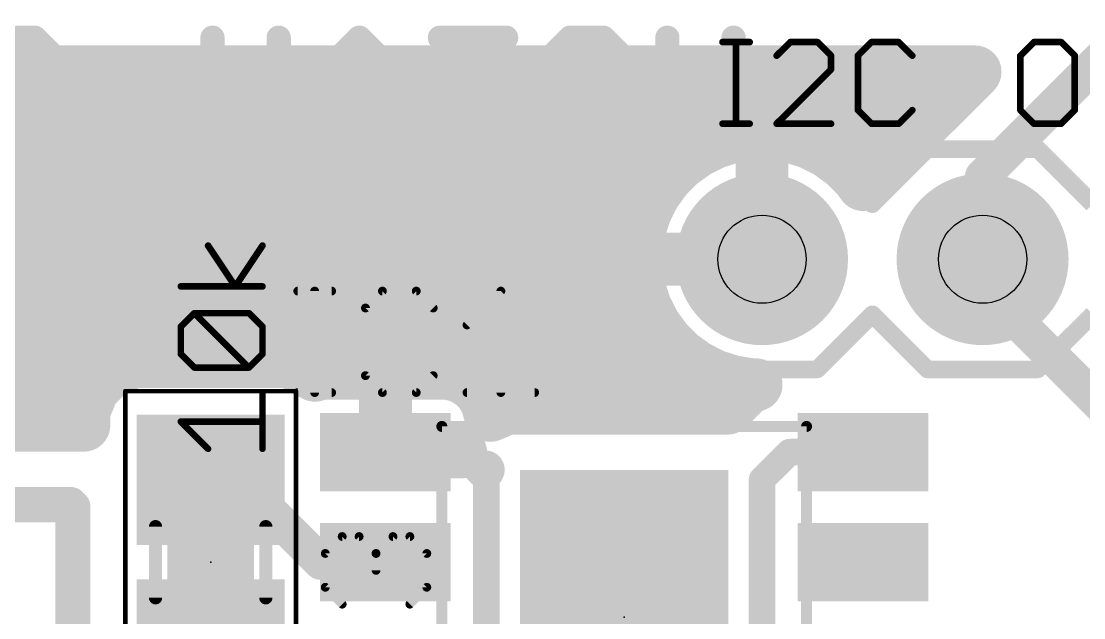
# Model space of a CAD drawing. Extents: x -4.6 to 38, y -0.1 to 31.9.
# Drawn here: x 6.71 to 18.95, y 17.77 to 24.65 of the extents above; entities that cross this region are included whole.
import ezdxf

# ---------------------------------------------------------------- set-up
doc = ezdxf.new("R2010")
doc.units = 0
for name, color, linetype in [('1', 22, 'CONTINUOUS'), ('17', 82, 'CONTINUOUS'), ('21', 253, 'CONTINUOUS'), ('23', 7, 'CONTINUOUS'), ('25', 253, 'CONTINUOUS'), ('27', 253, 'CONTINUOUS'), ('29', 253, 'CONTINUOUS'), ('30', 4, 'CONTINUOUS'), ('31', 3, 'CONTINUOUS'), ('35', 253, 'CONTINUOUS'), ('39', 22, 'CONTINUOUS'), ('44', 253, 'CONTINUOUS'), ('48', 253, 'CONTINUOUS'), ('51', 253, 'CONTINUOUS')]:
    doc.layers.add(name, color=color, linetype=linetype)

# ---------------------------------------------------------------- blocks, each defined once
blk = doc.blocks.new('RECT')
blk.add_solid([(-0.5, -0.5), (0.5, -0.5), (-0.5, 0.5), (0.5, 0.5)])
blk = doc.blocks.new('ROUNDP')
at = {"const_width": 0.5}
blk.add_lwpolyline([(0, -0.25, 1), (0, 0.25, 1), (0, -0.25)], format="xyb", dxfattribs=at)

msp = doc.modelspace()

# ---------------------------------------------------------------- linework, layer by layer
at = {"layer": '1'}
for points, const_width in [([(19.3675, 24.4475), (17.78, 22.86)], 0.4064), ([(1.3208, 24.0667), (17.6935, 24.0667)], 0.6096), ([(17.6935, 24.0667), (17.262, 23.6352)], 0.6096), ([(1.3208, 23.7744), (17.4012, 23.7744)], 0.6096), ([(17.262, 23.6352), (17.0048, 23.378)], 0.6096), ([(14.901, 23.3196), (14.6842, 23.2492)], 0.6096), ([(15.1261, 23.3553), (14.901, 23.3196)], 0.6096), ([(15.24, 23.3553), (15.1261, 23.3553)], 0.6096), ([(15.3539, 23.3553), (15.24, 23.3553)], 0.6096), ([(15.24, 23.3553), (15.24, 21.9075)], 0.6096), ([(15.24, 21.9075), (15.24, 23.3553)], 0.6096), ([(15.579, 23.3196), (15.3539, 23.3553)], 0.6096), ([(15.7958, 23.2492), (15.579, 23.3196)], 0.6096), ([(17.0048, 23.378), (16.975, 23.3061)], 0.6096), ([(14.6842, 23.2492), (14.4812, 23.1458)], 0.6096), ([(15.9988, 23.1458), (15.7958, 23.2492)], 0.6096), ([(16.8736, 23.2641), (16.4234, 22.8139)], 0.6096), ([(16.975, 23.3061), (16.8736, 23.2641)], 0.6096), ([(1.3208, 23.1648), (14.5185, 23.1648)], 0.6096), ([(14.4812, 23.1458), (14.2968, 23.0118)], 0.6096), ([(15.24, 23.1648), (15.24, 23.1648)], 0.6096), ([(15.9615, 23.1648), (16.7743, 23.1648)], 0.6096), ([(16.1832, 23.0118), (15.9988, 23.1458)], 0.6096), ([(14.2968, 23.0118), (14.1357, 22.8507)], 0.6096), ([(16.3443, 22.8507), (16.1832, 23.0118)], 0.6096), ([(14.1357, 22.8507), (14.0017, 22.6663)], 0.6096), ([(16.4044, 22.768), (16.3443, 22.8507)], 0.6096), ([(16.4234, 22.8139), (16.4044, 22.768)], 0.6096), ([(17.78, 22.86), (17.78, 21.9075)], 0.4064), ([(14.0017, 22.6663), (13.8983, 22.4633)], 0.6096), ([(2.9431, 22.5552), (13.9451, 22.5552)], 0.6096), ([(13.8983, 22.4633), (13.8279, 22.2465)], 0.6096), ([(15.24, 22.5552), (15.24, 22.5552)], 0.6096), ([(13.8279, 22.2465), (13.7922, 22.0214)], 0.6096), ([(13.7922, 22.0214), (13.7922, 21.9075)], 0.6096), ([(3.2487, 21.9456), (13.7922, 21.9456)], 0.6096), ([(13.7922, 21.9075), (15.24, 21.9075)], 0.6096), ([(15.24, 21.9075), (13.7922, 21.9075)], 0.6096), ([(13.7922, 21.9075), (13.7922, 21.7936)], 0.6096), ([(15.24, 21.9456), (15.24, 21.9456)], 0.6096), ([(15.24, 21.9075), (15.24, 21.9075)], 0.6096), ([(15.24, 21.9075), (15.24, 21.9075)], 0.6096), ([(17.78, 21.59), (17.78, 21.9075)], 0.6096), ([(10.795, 21.59), (11.1125, 21.9075)], 0.4064), ([(11.1125, 21.9075), (15.24, 21.9075)], 0.4064), ([(13.7922, 21.7936), (13.8279, 21.5685)], 0.6096), ([(10.795, 21.59), (6.0325, 21.59)], 0.6096), ([(10.9025, 21.4825), (10.795, 21.59)], 0.6096), ([(10.9025, 19.685), (10.9025, 21.4825)], 0.6096), ([(13.8279, 21.5685), (13.8983, 21.3517)], 0.6096), ([(20.955, 18.415), (17.78, 21.59)], 0.4064), ([(3.2487, 21.336), (13.9063, 21.336)], 0.6096), ([(13.8983, 21.3517), (14.0017, 21.1487)], 0.6096), ([(14.0017, 21.1487), (14.1357, 20.9643)], 0.6096), ([(14.1357, 20.9643), (14.2968, 20.8032)], 0.6096), ([(14.2968, 20.8032), (14.4812, 20.6692)], 0.6096), ([(6.1047, 20.7264), (14.4025, 20.7264)], 0.6096), ([(7.9985, 20.7262), (7.7371, 20.6179)], 0.6096), ([(9.7815, 20.7262), (7.9985, 20.7262)], 0.6096), ([(10.0429, 20.6179), (9.7815, 20.7262)], 0.6096), ([(14.4812, 20.6692), (14.6842, 20.5658)], 0.6096), ([(7.7371, 20.6179), (7.5371, 20.4179)], 0.6096), ([(10.0906, 20.5701), (10.0429, 20.6179)], 0.6096), ([(10.1789, 20.5938), (10.0906, 20.5701)], 0.6096), ([(10.9025, 20.5938), (10.1789, 20.5938)], 0.6096), ([(11.6261, 20.5938), (10.9025, 20.5938)], 0.6096), ([(10.9025, 20.5938), (10.9025, 19.685)], 0.6096), ([(10.9025, 19.685), (10.9025, 20.5938)], 0.6096), ([(11.7682, 20.5557), (11.6261, 20.5938)], 0.6096), ([(11.8956, 20.4822), (11.7682, 20.5557)], 0.6096), ([(14.6842, 20.5658), (14.901, 20.4954)], 0.6096), ([(7.5371, 20.4179), (7.4288, 20.1565)], 0.6096), ([(11.9997, 20.3781), (11.8956, 20.4822)], 0.6096), ([(12.0732, 20.2507), (11.9997, 20.3781)], 0.6096), ([(15.0683, 20.4171), (14.8424, 20.1912)], 0.6096), ([(14.901, 20.4954), (15.1261, 20.4597)], 0.6096), ([(15.1711, 20.4597), (15.0683, 20.4171)], 0.6096), ([(15.1261, 20.4597), (15.1711, 20.4597)], 0.6096), ([(7.4288, 20.1565), (7.4288, 19.9944)], 0.6096), ([(12.1113, 20.1086), (12.0732, 20.2507)], 0.6096), ([(12.311, 20.1912), (12.1113, 20.1085)], 0.6096), ([(14.8424, 20.1912), (12.311, 20.1912)], 0.6096), ([(6.3511, 20.1168), (7.4288, 20.1168)], 0.6096), ([(10.9025, 20.1168), (10.9025, 20.1168)], 0.6096), ([(12.1091, 20.1168), (12.1314, 20.1168)], 0.6096), ([(12.1113, 20.1085), (12.1113, 20.1086)], 0.6096), ([(7.4288, 19.9944), (6.3543, 19.9944)], 0.6096), ([(10.9025, 19.685), (10.9025, 19.685)], 0.6096), ([(10.9025, 19.685), (10.9025, 19.685)], 0.6096), ([(10.9025, 19.685), (11.7676, 19.685)], 0.6096), ([(11.7676, 19.685), (10.9025, 19.685)], 0.6096), ([(11.7676, 19.685), (11.7676, 19.685)], 0.6096), ([(11.7475, 19.685), (10.9025, 19.685)], 0.4064), ([(12.065, 19.3675), (11.7475, 19.685)], 0.3048), ([(15.5575, 19.685), (15.24, 19.3675)], 0.3048), ([(16.4025, 19.685), (15.5575, 19.685)], 0.3048), ([(8.89, 19.365), (9.21, 19.365)], 0.6096), ([(9.21, 19.365), (10.16, 18.415)], 0.4064), ([(12.065, 17.4625), (12.065, 19.3675)], 0.3048), ([(15.24, 19.3675), (15.24, 15.5575)], 0.3048), ([(4.3875, 19.08), (7.2725, 19.08)], 0.4064), ([(7.2725, 19.08), (7.3025, 19.05)], 0.4064), ([(7.3025, 16.51), (7.3025, 19.05)], 0.4064), ([(10.16, 18.415), (10.9025, 18.415)], 0.4064)]:
    msp.add_lwpolyline(points, dxfattribs=dict(at, const_width=const_width))
for points, const_width in [([(17.8013, 23.9589, 1), (17.5858, 24.1745)], 0.3048), ([(17.6935, 23.9143, 1), (17.6935, 24.2191)], 0.3048), ([(17.4012, 23.622, 1), (17.4012, 23.9268)], 0.3048), ([(17.1543, 23.743, 1), (17.3698, 23.5274)], 0.3048), ([(17.3698, 23.5274, 1), (17.1543, 23.743)], 0.3048), ([(14.8771, 23.4702, 1), (14.9248, 23.1691)], 0.3048), ([(14.9481, 23.1747, 1), (14.8539, 23.4646)], 0.3048), ([(15.1261, 23.5077, 1), (15.1261, 23.2029)], 0.3048), ([(15.24, 23.5077, 1), (15.24, 23.2029)], 0.3048), ([(15.3924, 23.3553, 1), (15.0876, 23.3553)], 0.3048), ([(15.3924, 23.3553, 1), (15.0876, 23.3553)], 0.3048), ([(15.1499, 23.2048, 1), (15.1022, 23.5058)], 0.3048), ([(15.3778, 23.5058, 1), (15.3301, 23.2048)], 0.3048), ([(15.24, 23.2029, 1), (15.24, 23.5077)], 0.3048), ([(15.3539, 23.2029, 1), (15.3539, 23.5077)], 0.3048), ([(15.6261, 23.4646, 1), (15.5319, 23.1747)], 0.3048), ([(15.5552, 23.1691, 1), (15.6029, 23.4702)], 0.3048), ([(16.897, 23.4857, 1), (17.1126, 23.2702)], 0.3048), ([(17.1456, 23.3196, 1), (16.864, 23.4363)], 0.3048), ([(14.6371, 23.3942, 1), (14.7313, 23.1043)], 0.3048), ([(14.7534, 23.1134, 1), (14.615, 23.385)], 0.3048), ([(15.865, 23.385, 1), (15.7266, 23.1134)], 0.3048), ([(15.7487, 23.1043, 1), (15.8429, 23.3942)], 0.3048), ([(16.8152, 23.4049, 1), (16.9319, 23.1233)], 0.3048), ([(16.9813, 23.1563, 1), (16.7658, 23.3718)], 0.3048), ([(16.8343, 23.3644, 1), (17.1158, 23.2478)], 0.3048), ([(17.0334, 23.1653, 1), (16.9167, 23.4469)], 0.3048), ([(14.412, 23.2816, 1), (14.5504, 23.01)], 0.3048), ([(14.5708, 23.0225, 1), (14.3916, 23.2691)], 0.3048), ([(14.5185, 23.0124, 1), (14.5185, 23.3172)], 0.3048), ([(15.24, 23.3172, 1), (15.24, 23.0124)], 0.3048), ([(15.24, 23.0124, 1), (15.24, 23.3172)], 0.3048), ([(15.9615, 23.3172, 1), (15.9615, 23.0124)], 0.3048), ([(16.0884, 23.2691, 1), (15.9092, 23.0225)], 0.3048), ([(15.9296, 23.01, 1), (16.068, 23.2816)], 0.3048), ([(16.7743, 23.0124, 1), (16.7743, 23.3172)], 0.3048), ([(14.2072, 23.1351, 1), (14.3864, 22.8885)], 0.3048), ([(14.4046, 22.9041, 1), (14.1891, 23.1196)], 0.3048), ([(16.2909, 23.1196, 1), (16.0754, 22.9041)], 0.3048), ([(16.0936, 22.8885, 1), (16.2728, 23.1351)], 0.3048), ([(14.259, 22.7611, 1), (14.0124, 22.9403)], 0.3048), ([(16.4676, 22.9403, 1), (16.221, 22.7611)], 0.3048), ([(14.0279, 22.9584, 1), (14.2434, 22.7429)], 0.3048), ([(16.2366, 22.7429, 1), (16.4521, 22.9584)], 0.3048), ([(16.3157, 22.9217, 1), (16.5312, 22.7062)], 0.3048), ([(16.2811, 22.6784, 1), (16.5277, 22.8576)], 0.3048), ([(16.5642, 22.7556, 1), (16.2826, 22.8723)], 0.3048), ([(17.8816, 22.86, 1), (17.6784, 22.86)], 0.2032), ([(17.7082, 22.9318, 1), (17.8518, 22.7882)], 0.2032), ([(13.8784, 22.7559, 1), (14.125, 22.5767)], 0.3048), ([(14.1375, 22.5971, 1), (13.8659, 22.7355)], 0.3048), ([(16.2636, 22.8263, 1), (16.5452, 22.7097)], 0.3048), ([(14.0432, 22.4162, 1), (13.7533, 22.5104)], 0.3048), ([(13.9451, 22.4028, 1), (13.9451, 22.7076)], 0.3048), ([(15.24, 22.7076, 1), (15.24, 22.4028)], 0.3048), ([(15.24, 22.4028, 1), (15.24, 22.7076)], 0.3048), ([(13.7625, 22.5325, 1), (14.0341, 22.3941)], 0.3048), ([(13.9784, 22.2227, 1), (13.6773, 22.2704)], 0.3048), ([(13.6829, 22.2936, 1), (13.9728, 22.1994)], 0.3048), ([(13.9446, 22.0214, 1), (13.6398, 22.0214)], 0.3048), ([(13.7922, 22.0599, 1), (13.7922, 21.7551)], 0.3048), ([(13.7922, 22.0599, 1), (13.7922, 21.7551)], 0.3048), ([(13.9446, 21.9075, 1), (13.6398, 21.9075)], 0.3048), ([(13.6417, 22.0453, 1), (13.9427, 21.9976)], 0.3048), ([(13.7922, 21.7932, 1), (13.7922, 22.098)], 0.3048), ([(15.24, 22.098, 1), (15.24, 21.7932)], 0.3048), ([(15.24, 22.0599, 1), (15.24, 21.7551)], 0.3048), ([(15.3924, 21.9075, 1), (15.0876, 21.9075)], 0.3048), ([(15.24, 21.7932, 1), (15.24, 22.098)], 0.3048), ([(15.24, 21.7551, 1), (15.24, 22.0599)], 0.3048), ([(15.24, 21.7551, 1), (15.24, 22.0599)], 0.3048), ([(15.24, 21.7551, 1), (15.24, 22.0599)], 0.3048), ([(17.9324, 21.9075, 1), (17.6276, 21.9075)], 0.3048), ([(11.1125, 22.0091, 1), (11.1125, 21.8059)], 0.2032), ([(11.1843, 21.8357, 1), (11.0407, 21.9793)], 0.2032), ([(13.9427, 21.8174, 1), (13.6417, 21.7697)], 0.3048), ([(13.6398, 21.9075, 1), (13.9446, 21.9075)], 0.3048), ([(15.0876, 21.9075, 1), (15.3924, 21.9075)], 0.3048), ([(15.0876, 21.9075, 1), (15.3924, 21.9075)], 0.3048), ([(15.0876, 21.9075, 1), (15.3924, 21.9075)], 0.3048), ([(15.24, 21.8059, 1), (15.24, 22.0091)], 0.2032), ([(13.6398, 21.7936, 1), (13.9446, 21.7936)], 0.3048), ([(17.6784, 21.9075, 1), (17.8816, 21.9075)], 0.2032), ([(10.9028, 21.6978, 1), (10.6872, 21.4822)], 0.3048), ([(11.0549, 21.4825, 1), (10.7501, 21.4825)], 0.3048), ([(10.795, 21.4376, 1), (10.795, 21.7424)], 0.3048), ([(13.9728, 21.6156, 1), (13.6829, 21.5214)], 0.3048), ([(17.8518, 21.6618, 1), (17.7082, 21.5182)], 0.2032), ([(10.7232, 21.6618, 1), (10.8668, 21.5182)], 0.2032), ([(10.7947, 21.3747, 1), (11.0103, 21.5903)], 0.3048), ([(13.6773, 21.5446, 1), (13.9784, 21.5923)], 0.3048), ([(17.6276, 21.59, 1), (17.9324, 21.59)], 0.3048), ([(14.0341, 21.4209, 1), (13.7625, 21.2825)], 0.3048), ([(13.7533, 21.3046, 1), (14.0432, 21.3988)], 0.3048), ([(13.9063, 21.1836, 1), (13.9063, 21.4884)], 0.3048), ([(14.125, 21.2383, 1), (13.8784, 21.0591)], 0.3048), ([(13.8659, 21.0795, 1), (14.1375, 21.2179)], 0.3048), ([(14.2434, 21.0721, 1), (14.0279, 20.8566)], 0.3048), ([(14.0124, 20.8747, 1), (14.259, 21.0539)], 0.3048), ([(14.3864, 20.9265, 1), (14.2072, 20.6799)], 0.3048), ([(14.1891, 20.6954, 1), (14.4046, 20.9109)], 0.3048), ([(7.9985, 20.8786, 1), (7.9985, 20.5738)], 0.3048), ([(8.0569, 20.5854, 1), (7.9402, 20.867)], 0.3048), ([(9.8398, 20.867, 1), (9.7231, 20.5854)], 0.3048), ([(9.7815, 20.5738, 1), (9.7815, 20.8786)], 0.3048), ([(14.5504, 20.805, 1), (14.412, 20.5334)], 0.3048), ([(14.3916, 20.5459, 1), (14.5708, 20.7925)], 0.3048), ([(14.4025, 20.574, 1), (14.4025, 20.8788)], 0.3048), ([(7.6788, 20.7587, 1), (7.7955, 20.4771)], 0.3048), ([(7.8449, 20.5102, 1), (7.6294, 20.7257)], 0.3048), ([(10.1506, 20.7257, 1), (9.9351, 20.5102)], 0.3048), ([(10.0512, 20.7173, 1), (10.1301, 20.4229)], 0.3048), ([(9.9829, 20.4624, 1), (10.1984, 20.6779)], 0.3048), ([(9.9845, 20.4771, 1), (10.1012, 20.7587)], 0.3048), ([(10.1789, 20.7462, 1), (10.1789, 20.4414)], 0.3048), ([(10.2184, 20.4466, 1), (10.1395, 20.741)], 0.3048), ([(10.9025, 20.7462, 1), (10.9025, 20.4414)], 0.3048), ([(11.0549, 20.5938, 1), (10.7501, 20.5938)], 0.3048), ([(11.0549, 20.5938, 1), (10.7501, 20.5938)], 0.3048), ([(10.9025, 20.4414, 1), (10.9025, 20.7462)], 0.3048), ([(11.6655, 20.741, 1), (11.5866, 20.4466)], 0.3048), ([(11.8444, 20.6877, 1), (11.692, 20.4237)], 0.3048), ([(11.6261, 20.4414, 1), (11.6261, 20.7462)], 0.3048), ([(11.7287, 20.4085, 1), (11.8076, 20.7029)], 0.3048), ([(14.7313, 20.7107, 1), (14.6371, 20.4208)], 0.3048), ([(14.615, 20.43, 1), (14.7534, 20.7016)], 0.3048), ([(7.6779, 20.3595, 1), (7.3963, 20.4762)], 0.3048), ([(12.0034, 20.5899, 1), (11.7878, 20.3744)], 0.3048), ([(11.8194, 20.3502, 1), (11.9718, 20.6141)], 0.3048), ([(12.1316, 20.4543, 1), (11.8677, 20.3019)], 0.3048), ([(14.9248, 20.6459, 1), (14.8771, 20.3448)], 0.3048), ([(14.8539, 20.3504, 1), (14.9481, 20.6403)], 0.3048), ([(15.01, 20.5579, 1), (15.1266, 20.2763)], 0.3048), ([(15.1761, 20.3094, 1), (14.9605, 20.5249)], 0.3048), ([(15.1261, 20.6121, 1), (15.1261, 20.3073)], 0.3048), ([(15.1022, 20.3092, 1), (15.1499, 20.6102)], 0.3048), ([(15.2294, 20.3189, 1), (15.1128, 20.6005)], 0.3048), ([(15.1711, 20.3073, 1), (15.1711, 20.6121)], 0.3048), ([(7.4293, 20.5256, 1), (7.6448, 20.3101)], 0.3048), ([(11.8919, 20.2703, 1), (12.1074, 20.4859)], 0.3048), ([(7.5812, 20.1565, 1), (7.2764, 20.1565)], 0.3048), ([(12.2204, 20.2901, 1), (11.926, 20.2112)], 0.3048), ([(11.9412, 20.1745, 1), (12.2052, 20.3269)], 0.3048), ([(12.311, 20.3436, 1), (12.311, 20.0388)], 0.3048), ([(12.3694, 20.0504, 1), (12.2527, 20.332)], 0.3048), ([(14.7346, 20.299, 1), (14.9502, 20.0834)], 0.3048), ([(14.8424, 20.0388, 1), (14.8424, 20.3436)], 0.3048), ([(7.288, 20.2148, 1), (7.5696, 20.0981)], 0.3048), ([(7.4288, 19.9644, 1), (7.4288, 20.2692)], 0.3048), ([(10.9025, 20.2692, 1), (10.9025, 19.9644)], 0.3048), ([(10.9025, 19.9644, 1), (10.9025, 20.2692)], 0.3048), ([(12.1091, 20.2692, 1), (12.1091, 19.9644)], 0.3048), ([(12.2637, 20.1086, 1), (11.9589, 20.1086)], 0.3048), ([(12.053, 20.2493, 1), (12.1696, 19.9677)], 0.3048), ([(12.1314, 19.9644, 1), (12.1314, 20.2692)], 0.3048), ([(7.4288, 19.842, 1), (7.4288, 20.1468)], 0.3048), ([(11.9589, 20.1085, 1), (12.2637, 20.1085)], 0.3048), ([(11.9641, 20.0691, 1), (12.2585, 20.148)], 0.3048), ([(7.2764, 19.9944, 1), (7.5812, 19.9944)], 0.3048), ([(10.9025, 19.8374, 1), (10.9025, 19.5326)], 0.3048), ([(11.0549, 19.685, 1), (10.7501, 19.685)], 0.3048), ([(10.9025, 19.8374, 1), (10.9025, 19.5326)], 0.3048), ([(10.9025, 19.8374, 1), (10.9025, 19.5326)], 0.3048), ([(10.9025, 19.5326, 1), (10.9025, 19.8374)], 0.3048), ([(11.9091, 19.6284, 1), (11.6261, 19.7416)], 0.3048), ([(11.7676, 19.5326, 1), (11.7676, 19.8374)], 0.3048), ([(11.7676, 19.5326, 1), (11.7676, 19.8374)], 0.3048), ([(10.7501, 19.685, 1), (11.0549, 19.685)], 0.3048), ([(10.7501, 19.685, 1), (11.0549, 19.685)], 0.3048), ([(10.7501, 19.685, 1), (11.0549, 19.685)], 0.3048), ([(10.7501, 19.685, 1), (11.0549, 19.685)], 0.3048), ([(10.9025, 19.7866, 1), (10.9025, 19.5834)], 0.2032), ([(11.6261, 19.7416, 1), (11.9091, 19.6284)], 0.3048), ([(11.8014, 19.7389, 1), (11.6936, 19.6311)], 0.1524), ([(11.7475, 19.5834, 1), (11.7475, 19.7866)], 0.2032), ([(15.5575, 19.7612, 1), (15.5575, 19.6088)], 0.1524), ([(15.6114, 19.6311, 1), (15.5036, 19.7389)], 0.1524), ([(16.4025, 19.6088, 1), (16.4025, 19.7612)], 0.1524), ([(8.89, 19.5174, 1), (8.89, 19.2126)], 0.3048), ([(9.21, 19.2126, 1), (9.21, 19.5174)], 0.3048), ([(9.2818, 19.4368, 1), (9.1382, 19.2932)], 0.2032), ([(12.1412, 19.3675, 1), (11.9888, 19.3675)], 0.1524), ([(12.0111, 19.3136, 1), (12.1189, 19.4214)], 0.1524), ([(15.3162, 19.3675, 1), (15.1638, 19.3675)], 0.1524), ([(15.1861, 19.4214, 1), (15.2939, 19.3136)], 0.1524), ([(7.3443, 19.1518, 1), (7.2007, 19.0082)], 0.2032), ([(7.4041, 19.05, 1), (7.2009, 19.05)], 0.2032), ([(7.2307, 18.9782, 1), (7.3743, 19.1218)], 0.2032), ([(7.2725, 18.9784, 1), (7.2725, 19.1816)], 0.2032), ([(10.16, 18.5166, 1), (10.16, 18.3134)], 0.2032), ([(10.9025, 18.3134, 1), (10.9025, 18.5166)], 0.2032), ([(10.0882, 18.3432, 1), (10.2318, 18.4868)], 0.2032)]:
    msp.add_lwpolyline(points, format="xyb", dxfattribs=dict(at, const_width=const_width))
at = {"layer": '21'}
for points, const_width in [([(13.97, 22.5425), (14.605, 23.1775)], 0.2032), ([(14.605, 23.1775), (15.875, 23.1775)], 0.2032), ([(16.51, 22.5425), (15.875, 23.1775)], 0.2032), ([(16.51, 22.5425), (17.145, 23.1775)], 0.2032), ([(17.145, 23.1775), (18.415, 23.1775)], 0.2032), ([(18.415, 23.1775), (19.05, 22.5425)], 0.2032), ([(13.97, 21.2725), (13.97, 22.5425)], 0.2032), ([(14.605, 20.6375), (13.97, 21.2725)], 0.2032), ([(15.875, 20.6375), (16.51, 21.2725)], 0.2032), ([(17.145, 20.6375), (16.51, 21.2725)], 0.2032), ([(19.05, 21.2725), (18.415, 20.6375)], 0.2032), ([(15.875, 20.6375), (14.605, 20.6375)], 0.2032), ([(18.415, 20.6375), (17.145, 20.6375)], 0.2032), ([(11.5525, 19.98), (11.5525, 15.58)], 0.127), ([(15.7525, 19.98), (11.5525, 19.98)], 0.127), ([(15.7525, 15.58), (15.7525, 19.98)], 0.127)]:
    msp.add_lwpolyline(points, dxfattribs=dict(at, const_width=const_width))
for points, const_width in [([(14.605, 23.2283, 1), (14.605, 23.1267)], 0.1016), ([(14.6409, 23.1416, 1), (14.5691, 23.2134)], 0.1016), ([(15.9109, 23.2134, 1), (15.8391, 23.1416)], 0.1016), ([(15.875, 23.1267, 1), (15.875, 23.2283)], 0.1016), ([(17.145, 23.2283, 1), (17.145, 23.1267)], 0.1016), ([(17.1809, 23.1416, 1), (17.1091, 23.2134)], 0.1016), ([(18.4509, 23.2134, 1), (18.3791, 23.1416)], 0.1016), ([(18.415, 23.1267, 1), (18.415, 23.2283)], 0.1016), ([(14.0208, 22.5425, 1), (13.9192, 22.5425)], 0.1016), ([(13.9341, 22.5784, 1), (14.0059, 22.5066)], 0.1016), ([(16.4741, 22.5784, 1), (16.5459, 22.5066)], 0.1016), ([(16.4741, 22.5066, 1), (16.5459, 22.5784)], 0.1016), ([(14.0059, 21.3084, 1), (13.9341, 21.2366)], 0.1016), ([(13.9192, 21.2725, 1), (14.0208, 21.2725)], 0.1016), ([(16.5459, 21.3084, 1), (16.4741, 21.2366)], 0.1016), ([(16.5459, 21.2366, 1), (16.4741, 21.3084)], 0.1016), ([(14.605, 20.6883, 1), (14.605, 20.5867)], 0.1016), ([(14.5691, 20.6016, 1), (14.6409, 20.6734)], 0.1016), ([(15.8391, 20.6734, 1), (15.9109, 20.6016)], 0.1016), ([(15.875, 20.5867, 1), (15.875, 20.6883)], 0.1016), ([(17.145, 20.6883, 1), (17.145, 20.5867)], 0.1016), ([(17.1091, 20.6016, 1), (17.1809, 20.6734)], 0.1016), ([(18.3791, 20.6734, 1), (18.4509, 20.6016)], 0.1016), ([(18.415, 20.5867, 1), (18.415, 20.6883)], 0.1016), ([(11.5843, 19.98, 1), (11.5207, 19.98)], 0.0635), ([(11.5525, 20.0117, 1), (11.5525, 19.9483)], 0.0635), ([(15.7843, 19.98, 1), (15.7208, 19.98)], 0.0635), ([(15.7525, 19.9483, 1), (15.7525, 20.0117)], 0.0635), ([(12.0525, 19.3682, 1), (12.0525, 19.5918, 1), (12.0525, 19.3682)], 0.2236)]:
    msp.add_lwpolyline(points, format="xyb", dxfattribs=dict(at, const_width=const_width))
at = {"layer": '23'}
for p in [(8.89, 18.415), (13.6525, 17.78)]:
    msp.add_point(p, dxfattribs=at)
at = {"layer": '25', "const_width": 0.1016}
for points in [[(9.8933, 21.5402), (10.2831, 21.5402)], [(10.0882, 20.3708), (10.0882, 21.5402)], [(10.8678, 21.5402), (10.6729, 21.3453)], [(11.2576, 21.5402), (10.8678, 21.5402)], [(11.4525, 21.3453), (11.2576, 21.5402)], [(11.8423, 21.1504), (12.2321, 21.5402)], [(12.2321, 21.5402), (12.2321, 20.3708)], [(10.6729, 21.3453), (10.6729, 20.5657)], [(10.6729, 20.5657), (10.8678, 20.3708)], [(11.2576, 20.3708), (11.4525, 20.5657)], [(9.8933, 20.3708), (10.2831, 20.3708)], [(10.8678, 20.3708), (11.2576, 20.3708)], [(11.8423, 20.3708), (12.6219, 20.3708)], [(10.2098, 18.5161), (10.4047, 18.711)], [(10.4047, 18.711), (10.5996, 18.711)], [(10.5996, 18.711), (10.7945, 18.5161)], [(10.7945, 18.5161), (10.9894, 18.711)], [(10.9894, 18.711), (11.1843, 18.711)], [(11.1843, 18.711), (11.3792, 18.5161)], [(10.2098, 18.1263), (10.2098, 18.5161)], [(10.7945, 18.5161), (10.7945, 18.3212)], [(11.3792, 18.5161), (11.3792, 18.1263)], [(10.4047, 17.9314), (10.2098, 18.1263)], [(11.3792, 18.1263), (11.1843, 17.9314)]]:
    msp.add_lwpolyline(points, dxfattribs=at)
at = {"layer": '25', "const_width": 0.0508}
for points in [[(9.8933, 21.5656, 1), (9.8933, 21.5148)], [(10.1136, 21.5402, 1), (10.0628, 21.5402)], [(10.2831, 21.5148, 1), (10.2831, 21.5656)], [(10.8678, 21.5656, 1), (10.8678, 21.5148)], [(10.8858, 21.5222, 1), (10.8498, 21.5582)], [(11.2756, 21.5582, 1), (11.2396, 21.5222)], [(11.2576, 21.5148, 1), (11.2576, 21.5656)], [(12.2575, 21.5402, 1), (12.2067, 21.5402)], [(12.2501, 21.5222, 1), (12.2141, 21.5582)], [(10.6549, 21.3633, 1), (10.6909, 21.3273)], [(10.6983, 21.3453, 1), (10.6475, 21.3453)], [(11.4345, 21.3273, 1), (11.4705, 21.3633)], [(11.8243, 21.1684, 1), (11.8603, 21.1324)], [(10.6909, 20.5837, 1), (10.6549, 20.5477)], [(10.6475, 20.5657, 1), (10.6983, 20.5657)], [(11.4705, 20.5477, 1), (11.4345, 20.5837)], [(9.8933, 20.3962, 1), (9.8933, 20.3454)], [(10.0628, 20.3708, 1), (10.1136, 20.3708)], [(10.2831, 20.3454, 1), (10.2831, 20.3962)], [(10.8678, 20.3962, 1), (10.8678, 20.3454)], [(10.8498, 20.3528, 1), (10.8858, 20.3888)], [(11.2396, 20.3888, 1), (11.2756, 20.3528)], [(11.2576, 20.3454, 1), (11.2576, 20.3962)], [(11.8423, 20.3962, 1), (11.8423, 20.3454)], [(12.2067, 20.3708, 1), (12.2575, 20.3708)], [(12.6219, 20.3454, 1), (12.6219, 20.3962)], [(10.4047, 18.7364, 1), (10.4047, 18.6856)], [(10.4227, 18.693, 1), (10.3867, 18.729)], [(10.6176, 18.729, 1), (10.5816, 18.693)], [(10.5996, 18.6856, 1), (10.5996, 18.7364)], [(10.9894, 18.7364, 1), (10.9894, 18.6856)], [(11.0074, 18.693, 1), (10.9714, 18.729)], [(11.2023, 18.729, 1), (11.1663, 18.693)], [(11.1843, 18.6856, 1), (11.1843, 18.7364)], [(10.1918, 18.5341, 1), (10.2278, 18.4981)], [(10.2352, 18.5161, 1), (10.1844, 18.5161)], [(10.7765, 18.5341, 1), (10.8125, 18.4981)], [(10.8199, 18.5161, 1), (10.7691, 18.5161)], [(10.7765, 18.4981, 1), (10.8125, 18.5341)], [(11.4046, 18.5161, 1), (11.3538, 18.5161)], [(11.3612, 18.4981, 1), (11.3972, 18.5341)], [(10.7691, 18.3212, 1), (10.8199, 18.3212)], [(10.2278, 18.1443, 1), (10.1918, 18.1083)], [(10.1844, 18.1263, 1), (10.2352, 18.1263)], [(11.3538, 18.1263, 1), (11.4046, 18.1263)], [(11.3972, 18.1083, 1), (11.3612, 18.1443)], [(10.3867, 17.9134, 1), (10.4227, 17.9494)], [(11.1663, 17.9494, 1), (11.2023, 17.9134)]]:
    msp.add_lwpolyline(points, format="xyb", dxfattribs=at)
at = {"layer": '27', "const_width": 0.0762}
for points in [[(9.1734, 21.5941), (8.8598, 22.0644)], [(9.4869, 22.0644), (9.1734, 21.5941)], [(9.4869, 21.5941), (8.5463, 21.5941)], [(8.5463, 21.1289), (8.7031, 21.2857)], [(8.7031, 21.2857), (9.3301, 21.2857)], [(9.3301, 20.6586), (8.7031, 21.2857)], [(9.3301, 21.2857), (9.4869, 21.1289)], [(8.5463, 20.8154), (8.5463, 21.1289)], [(9.4869, 21.1289), (9.4869, 20.8154)], [(8.7031, 20.6586), (8.5463, 20.8154)], [(9.4869, 20.8154), (9.3301, 20.6586)], [(9.3301, 20.6586), (8.7031, 20.6586)], [(9.4869, 19.7231), (9.4869, 20.3502)], [(8.8598, 19.7231), (8.5463, 20.0366)], [(8.5463, 20.0366), (9.4869, 20.0366)]]:
    msp.add_lwpolyline(points, dxfattribs=at)
at = {"layer": '27', "const_width": 0.0381}
for points in [[(8.8757, 22.075, 1), (8.844, 22.0539)], [(9.5028, 22.0539, 1), (9.471, 22.075)], [(8.5463, 21.6132, 1), (8.5463, 21.5751)], [(9.1575, 21.6047, 1), (9.1892, 21.5836)], [(9.1575, 21.5836, 1), (9.1892, 21.6047)], [(9.4869, 21.5751, 1), (9.4869, 21.6132)], [(8.7165, 21.2992, 1), (8.6896, 21.2722)], [(8.7031, 21.3047, 1), (8.7031, 21.2666)], [(8.7165, 21.2722, 1), (8.6896, 21.2992)], [(9.3436, 21.2992, 1), (9.3167, 21.2722)], [(9.3301, 21.2666, 1), (9.3301, 21.3047)], [(8.5653, 21.1289, 1), (8.5272, 21.1289)], [(8.5328, 21.1424, 1), (8.5598, 21.1154)], [(9.506, 21.1289, 1), (9.4679, 21.1289)], [(9.4734, 21.1154, 1), (9.5004, 21.1424)], [(8.5598, 20.8289, 1), (8.5328, 20.8019)], [(8.5272, 20.8154, 1), (8.5653, 20.8154)], [(9.4679, 20.8154, 1), (9.506, 20.8154)], [(9.5004, 20.8019, 1), (9.4734, 20.8289)], [(8.7031, 20.6777, 1), (8.7031, 20.6396)], [(8.6896, 20.6451, 1), (8.7165, 20.6721)], [(9.3167, 20.6721, 1), (9.3436, 20.6451)], [(9.3167, 20.6451, 1), (9.3436, 20.6721)], [(9.3301, 20.6396, 1), (9.3301, 20.6777)], [(9.506, 20.3502, 1), (9.4679, 20.3502)], [(8.5598, 20.0501, 1), (8.5328, 20.0232)], [(8.5463, 20.0557, 1), (8.5463, 20.0176)], [(9.4869, 20.0176, 1), (9.4869, 20.0557)], [(8.8464, 19.7096, 1), (8.8733, 19.7366)], [(9.4679, 19.7231, 1), (9.506, 19.7231)]]:
    msp.add_lwpolyline(points, format="xyb", dxfattribs=at)
at = {"layer": '39', "const_width": 0.0508}
for points in [[(7.907, 16.442), (7.907, 20.388)], [(7.907, 20.388), (9.873, 20.388)], [(9.873, 20.388), (9.873, 16.442)]]:
    msp.add_lwpolyline(points, dxfattribs=at)
at = {"layer": '39', "const_width": 0.0254}
for points in [[(7.9197, 20.388, 1), (7.8943, 20.388)], [(7.907, 20.4007, 1), (7.907, 20.3753)], [(9.8857, 20.388, 1), (9.8603, 20.388)], [(9.873, 20.3753, 1), (9.873, 20.4007)]]:
    msp.add_lwpolyline(points, format="xyb", dxfattribs=at)
at = {"layer": '44'}
for centre in [(15.24, 21.9075), (17.78, 21.9075)]:
    msp.add_circle(centre, 0.508, dxfattribs=at)
at = {"layer": '48'}
for points, const_width in [([(6.8634, 24.4612), (6.482, 24.4612)], 0.2794), ([(7.054, 24.2705), (6.8634, 24.4612)], 0.2794), ([(8.9108, 24.4612), (8.9108, 23.3172)], 0.2794), ([(9.6735, 23.3172), (9.6735, 24.4612)], 0.2794), ([(10.2206, 24.0799), (10.6019, 24.4612)], 0.2794), ([(10.6019, 24.4612), (10.9832, 24.0799)], 0.2794), ([(11.5303, 24.4612), (12.2929, 24.4612)], 0.2794), ([(11.9116, 23.3172), (11.9116, 24.4612)], 0.2794), ([(13.0307, 24.4612), (12.84, 24.2705)], 0.2794), ([(13.412, 24.4612), (13.0307, 24.4612)], 0.2794), ([(13.6027, 24.2705), (13.412, 24.4612)], 0.2794), ([(14.1497, 23.3172), (14.1497, 24.4612)], 0.2794), ([(14.9124, 24.4612), (14.9124, 23.3172)], 0.2794), ([(7.054, 23.5079), (7.054, 24.2705)], 0.2794), ([(12.84, 24.2705), (12.84, 23.5079)], 0.2794), ([(14.7846, 24.4102), (15.0981, 24.4102)], 0.0762), ([(14.9414, 23.4696), (14.9414, 24.4102)], 0.0762), ([(15.5651, 24.4102), (15.4083, 24.2534)], 0.0762), ([(15.8786, 24.4102), (15.5651, 24.4102)], 0.0762), ([(16.0354, 24.2534), (15.8786, 24.4102)], 0.0762), ([(16.5006, 24.4102), (16.3438, 24.2534)], 0.0762), ([(16.8141, 24.4102), (16.5006, 24.4102)], 0.0762), ([(16.9709, 24.2534), (16.8141, 24.4102)], 0.0762), ([(18.3716, 24.4102), (18.2148, 24.2534)], 0.0762), ([(18.6851, 24.4102), (18.3716, 24.4102)], 0.0762), ([(18.8419, 24.2534), (18.6851, 24.4102)], 0.0762), ([(16.0354, 24.0967), (16.0354, 24.2534)], 0.0762), ([(16.3438, 24.2534), (16.3438, 23.6264)], 0.0762), ([(18.2148, 24.2534), (18.2148, 23.6264)], 0.0762), ([(18.8419, 23.6264), (18.8419, 24.2534)], 0.0762), ([(10.2206, 23.3172), (10.2206, 24.0799)], 0.2794), ([(10.9832, 24.0799), (10.9832, 23.3172)], 0.2794), ([(15.4083, 23.4696), (16.0354, 24.0967)], 0.0762), ([(10.2206, 23.8892), (10.9832, 23.8892)], 0.2794), ([(14.1497, 23.8892), (14.9124, 23.8892)], 0.2794), ([(8.9108, 23.3172), (9.2922, 23.6985)], 0.2794), ([(9.2922, 23.6985), (9.6735, 23.3172)], 0.2794), ([(6.8634, 23.3172), (7.054, 23.5079)], 0.2794), ([(12.84, 23.5079), (13.0307, 23.3172)], 0.2794), ([(13.412, 23.3172), (13.6027, 23.5079)], 0.2794), ([(16.3438, 23.6264), (16.5006, 23.4696)], 0.0762), ([(16.8141, 23.4696), (16.9709, 23.6264)], 0.0762), ([(18.2148, 23.6264), (18.3716, 23.4696)], 0.0762), ([(18.6851, 23.4696), (18.8419, 23.6264)], 0.0762), ([(14.7846, 23.4696), (15.0981, 23.4696)], 0.0762), ([(16.0354, 23.4696), (15.4083, 23.4696)], 0.0762), ([(16.5006, 23.4696), (16.8141, 23.4696)], 0.0762), ([(18.3716, 23.4696), (18.6851, 23.4696)], 0.0762), ([(6.482, 23.3172), (6.8634, 23.3172)], 0.2794), ([(13.0307, 23.3172), (13.412, 23.3172)], 0.2794)]:
    msp.add_lwpolyline(points, dxfattribs=dict(at, const_width=const_width))
for points, const_width in [([(6.9128, 24.5106, 1), (6.814, 24.4118)], 0.1397), ([(6.8634, 24.3913, 1), (6.8634, 24.531)], 0.1397), ([(8.9807, 24.4612, 1), (8.841, 24.4612)], 0.1397), ([(9.7433, 24.4612, 1), (9.6036, 24.4612)], 0.1397), ([(10.6513, 24.5106, 1), (10.5525, 24.4118)], 0.1397), ([(10.6513, 24.4118, 1), (10.5525, 24.5106)], 0.1397), ([(11.5303, 24.531, 1), (11.5303, 24.3913)], 0.1397), ([(11.9815, 24.4612, 1), (11.8417, 24.4612)], 0.1397), ([(12.2929, 24.3913, 1), (12.2929, 24.531)], 0.1397), ([(13.0307, 24.531, 1), (13.0307, 24.3913)], 0.1397), ([(13.0801, 24.4118, 1), (12.9813, 24.5106)], 0.1397), ([(13.4614, 24.5106, 1), (13.3626, 24.4118)], 0.1397), ([(13.412, 24.3913, 1), (13.412, 24.531)], 0.1397), ([(14.2196, 24.4612, 1), (14.0799, 24.4612)], 0.1397), ([(14.9822, 24.4612, 1), (14.8425, 24.4612)], 0.1397), ([(7.1239, 24.2705, 1), (6.9842, 24.2705)], 0.1397), ([(7.0046, 24.2211, 1), (7.1034, 24.3199)], 0.1397), ([(12.9099, 24.2705, 1), (12.7701, 24.2705)], 0.1397), ([(12.7906, 24.3199, 1), (12.8894, 24.2211)], 0.1397), ([(13.5533, 24.2211, 1), (13.652, 24.3199)], 0.1397), ([(14.7846, 24.4293, 1), (14.7846, 24.3912)], 0.0381), ([(14.9604, 24.4102, 1), (14.9223, 24.4102)], 0.0381), ([(15.0981, 24.3912, 1), (15.0981, 24.4293)], 0.0381), ([(15.5651, 24.4293, 1), (15.5651, 24.3912)], 0.0381), ([(15.5785, 24.3967, 1), (15.5516, 24.4237)], 0.0381), ([(15.8921, 24.4237, 1), (15.8651, 24.3967)], 0.0381), ([(15.8786, 24.3912, 1), (15.8786, 24.4293)], 0.0381), ([(16.5006, 24.4293, 1), (16.5006, 24.3912)], 0.0381), ([(16.514, 24.3967, 1), (16.4871, 24.4237)], 0.0381), ([(16.8276, 24.4237, 1), (16.8006, 24.3967)], 0.0381), ([(16.8141, 24.3912, 1), (16.8141, 24.4293)], 0.0381), ([(18.3716, 24.4293, 1), (18.3716, 24.3912)], 0.0381), ([(18.3851, 24.3967, 1), (18.3581, 24.4237)], 0.0381), ([(18.6986, 24.4237, 1), (18.6717, 24.3967)], 0.0381), ([(18.6851, 24.3912, 1), (18.6851, 24.4293)], 0.0381), ([(15.3948, 24.2669, 1), (15.4218, 24.24)], 0.0381), ([(16.0544, 24.2534, 1), (16.0163, 24.2534)], 0.0381), ([(16.0219, 24.24, 1), (16.0488, 24.2669)], 0.0381), ([(16.3629, 24.2534, 1), (16.3248, 24.2534)], 0.0381), ([(16.3303, 24.2669, 1), (16.3573, 24.24)], 0.0381), ([(16.9574, 24.24, 1), (16.9843, 24.2669)], 0.0381), ([(18.2339, 24.2534, 1), (18.1958, 24.2534)], 0.0381), ([(18.2014, 24.2669, 1), (18.2283, 24.24)], 0.0381), ([(18.861, 24.2534, 1), (18.8229, 24.2534)], 0.0381), ([(18.8284, 24.24, 1), (18.8554, 24.2669)], 0.0381), ([(10.2904, 24.0799, 1), (10.1507, 24.0799)], 0.1397), ([(10.1712, 24.1292, 1), (10.2699, 24.0305)], 0.1397), ([(11.0531, 24.0799, 1), (10.9133, 24.0799)], 0.1397), ([(10.9338, 24.0305, 1), (11.0326, 24.1292)], 0.1397), ([(16.0163, 24.0967, 1), (16.0544, 24.0967)], 0.0381), ([(16.0488, 24.0832, 1), (16.0219, 24.1101)], 0.0381), ([(10.2206, 23.959, 1), (10.2206, 23.8193)], 0.1397), ([(10.9832, 23.8193, 1), (10.9832, 23.959)], 0.1397), ([(14.1497, 23.959, 1), (14.1497, 23.8193)], 0.1397), ([(14.9124, 23.8193, 1), (14.9124, 23.959)], 0.1397), ([(9.3415, 23.7479, 1), (9.2428, 23.6491)], 0.1397), ([(9.3415, 23.6491, 1), (9.2428, 23.7479)], 0.1397), ([(7.1034, 23.4585, 1), (7.0046, 23.5573)], 0.1397), ([(12.8894, 23.5573, 1), (12.7906, 23.4585)], 0.1397), ([(13.652, 23.4585, 1), (13.5533, 23.5573)], 0.1397), ([(16.3573, 23.6398, 1), (16.3303, 23.6129)], 0.0381), ([(16.3248, 23.6264, 1), (16.3629, 23.6264)], 0.0381), ([(16.9843, 23.6129, 1), (16.9574, 23.6398)], 0.0381), ([(18.1958, 23.6264, 1), (18.2339, 23.6264)], 0.0381), ([(18.2283, 23.6398, 1), (18.2014, 23.6129)], 0.0381), ([(18.8229, 23.6264, 1), (18.861, 23.6264)], 0.0381), ([(18.8554, 23.6129, 1), (18.8284, 23.6398)], 0.0381), ([(6.9842, 23.5079, 1), (7.1239, 23.5079)], 0.1397), ([(12.7701, 23.5079, 1), (12.9099, 23.5079)], 0.1397), ([(14.7846, 23.4886, 1), (14.7846, 23.4505)], 0.0381), ([(15.0981, 23.4505, 1), (15.0981, 23.4886)], 0.0381), ([(15.4083, 23.4886, 1), (15.4083, 23.4505)], 0.0381), ([(15.3948, 23.4831, 1), (15.4218, 23.4561)], 0.0381), ([(16.0354, 23.4505, 1), (16.0354, 23.4886)], 0.0381), ([(16.5006, 23.4886, 1), (16.5006, 23.4505)], 0.0381), ([(16.4871, 23.4561, 1), (16.514, 23.4831)], 0.0381), ([(16.8006, 23.4831, 1), (16.8276, 23.4561)], 0.0381), ([(16.8141, 23.4505, 1), (16.8141, 23.4886)], 0.0381), ([(18.3716, 23.4886, 1), (18.3716, 23.4505)], 0.0381), ([(18.3581, 23.4561, 1), (18.3851, 23.4831)], 0.0381), ([(18.6717, 23.4831, 1), (18.6986, 23.4561)], 0.0381), ([(18.6851, 23.4505, 1), (18.6851, 23.4886)], 0.0381), ([(6.814, 23.3666, 1), (6.9128, 23.2678)], 0.1397), ([(6.8634, 23.2474, 1), (6.8634, 23.387)], 0.1397), ([(8.8614, 23.3666, 1), (8.9602, 23.2678)], 0.1397), ([(8.841, 23.3172, 1), (8.9807, 23.3172)], 0.1397), ([(9.6036, 23.3172, 1), (9.7433, 23.3172)], 0.1397), ([(9.6241, 23.2678, 1), (9.7229, 23.3666)], 0.1397), ([(10.1507, 23.3172, 1), (10.2904, 23.3172)], 0.1397), ([(10.9133, 23.3172, 1), (11.0531, 23.3172)], 0.1397), ([(11.8417, 23.3172, 1), (11.9815, 23.3172)], 0.1397), ([(13.0307, 23.387, 1), (13.0307, 23.2474)], 0.1397), ([(12.9813, 23.2678, 1), (13.0801, 23.3666)], 0.1397), ([(13.3626, 23.3666, 1), (13.4614, 23.2678)], 0.1397), ([(13.412, 23.2474, 1), (13.412, 23.387)], 0.1397), ([(14.0799, 23.3172, 1), (14.2196, 23.3172)], 0.1397), ([(14.8425, 23.3172, 1), (14.9822, 23.3172)], 0.1397), ([(14.9223, 23.4696, 1), (14.9604, 23.4696)], 0.0381)]:
    msp.add_lwpolyline(points, format="xyb", dxfattribs=dict(at, const_width=const_width))
at = {"layer": '51', "const_width": 0.1524}
for points in [[(8.255, 18.825), (8.255, 18.005)], [(9.525, 18.825), (9.525, 18.005)]]:
    msp.add_lwpolyline(points, dxfattribs=at)
at = {"layer": '51', "const_width": 0.0762}
for points in [[(8.2931, 18.825, 1), (8.2169, 18.825)], [(9.5631, 18.825, 1), (9.4869, 18.825)], [(8.2169, 18.005, 1), (8.2931, 18.005)], [(9.4869, 18.005, 1), (9.5631, 18.005)]]:
    msp.add_lwpolyline(points, format="xyb", dxfattribs=at)

# ---------------------------------------------------------------- block references
at = {"layer": '1', "xscale": 1.3, "yscale": 1.5, "rotation": 270}
for p in [(8.89, 19.365), (8.89, 17.465)]:
    msp.add_blockref('RECT', p, dxfattribs=at)
at = {"layer": '1'}
for p, xscale, yscale in [((10.9025, 19.685), 1.3, 0.7), ((16.4025, 19.685), 1.3, 0.7), ((13.6525, 17.78), 2.4, 3.4), ((10.9025, 18.415), 1.3, 0.7), ((16.4025, 18.415), 1.3, 0.7)]:
    msp.add_blockref('RECT', p, dxfattribs=dict(at, xscale=xscale, yscale=yscale))
at = {"layer": '17', "xscale": 1.778, "yscale": 1.778, "rotation": 270}
for p in [(15.24, 21.9075), (15.24, 21.9075), (17.78, 21.9075), (17.78, 21.9075)]:
    msp.add_blockref('ROUNDP', p, dxfattribs=at)
at = {"layer": '29', "rotation": 270}
for name, p, xscale, yscale in [('ROUNDP', (15.24, 21.9075), 1.9812, 1.9812), ('ROUNDP', (17.78, 21.9075), 1.9812, 1.9812), ('RECT', (8.89, 19.365), 1.5032, 1.7032), ('RECT', (8.89, 17.465), 1.5032, 1.7032)]:
    msp.add_blockref(name, p, dxfattribs=dict(at, xscale=xscale, yscale=yscale))
at = {"layer": '29', "xscale": 1.5032, "yscale": 0.9032}
for p in [(10.9025, 19.685), (16.4025, 19.685), (10.9025, 18.415), (16.4025, 18.415)]:
    msp.add_blockref('RECT', p, dxfattribs=at)
at = {"layer": '30', "xscale": 1.9812, "yscale": 1.9812, "rotation": 270}
for p in [(15.24, 21.9075), (17.78, 21.9075)]:
    msp.add_blockref('ROUNDP', p, dxfattribs=at)
at = {"layer": '31', "xscale": 1.3, "yscale": 1.5, "rotation": 270}
for p in [(8.89, 19.365), (8.89, 17.465)]:
    msp.add_blockref('RECT', p, dxfattribs=at)
at = {"layer": '31', "xscale": 1.3, "yscale": 0.7}
for p in [(10.9025, 19.685), (16.4025, 19.685), (10.9025, 18.415), (16.4025, 18.415)]:
    msp.add_blockref('RECT', p, dxfattribs=at)
at = {"layer": '35', "xscale": 0.3998, "yscale": 1.0002, "rotation": 270}
msp.add_blockref('RECT', (8.89, 18.415), dxfattribs=at)
at = {"layer": '51'}
for p, xscale, yscale, rotation in [((15.24, 21.9075), 0.508, 0.508, 180), ((17.78, 21.9075), 0.508, 0.508, 180), ((8.8915, 19.1568), 0.65, 1.4, 270), ((8.8915, 17.6836), 0.65, 1.4, 270)]:
    msp.add_blockref('RECT', p, dxfattribs=dict(at, xscale=xscale, yscale=yscale, rotation=rotation))

doc.saveas('drawing.dxf')
